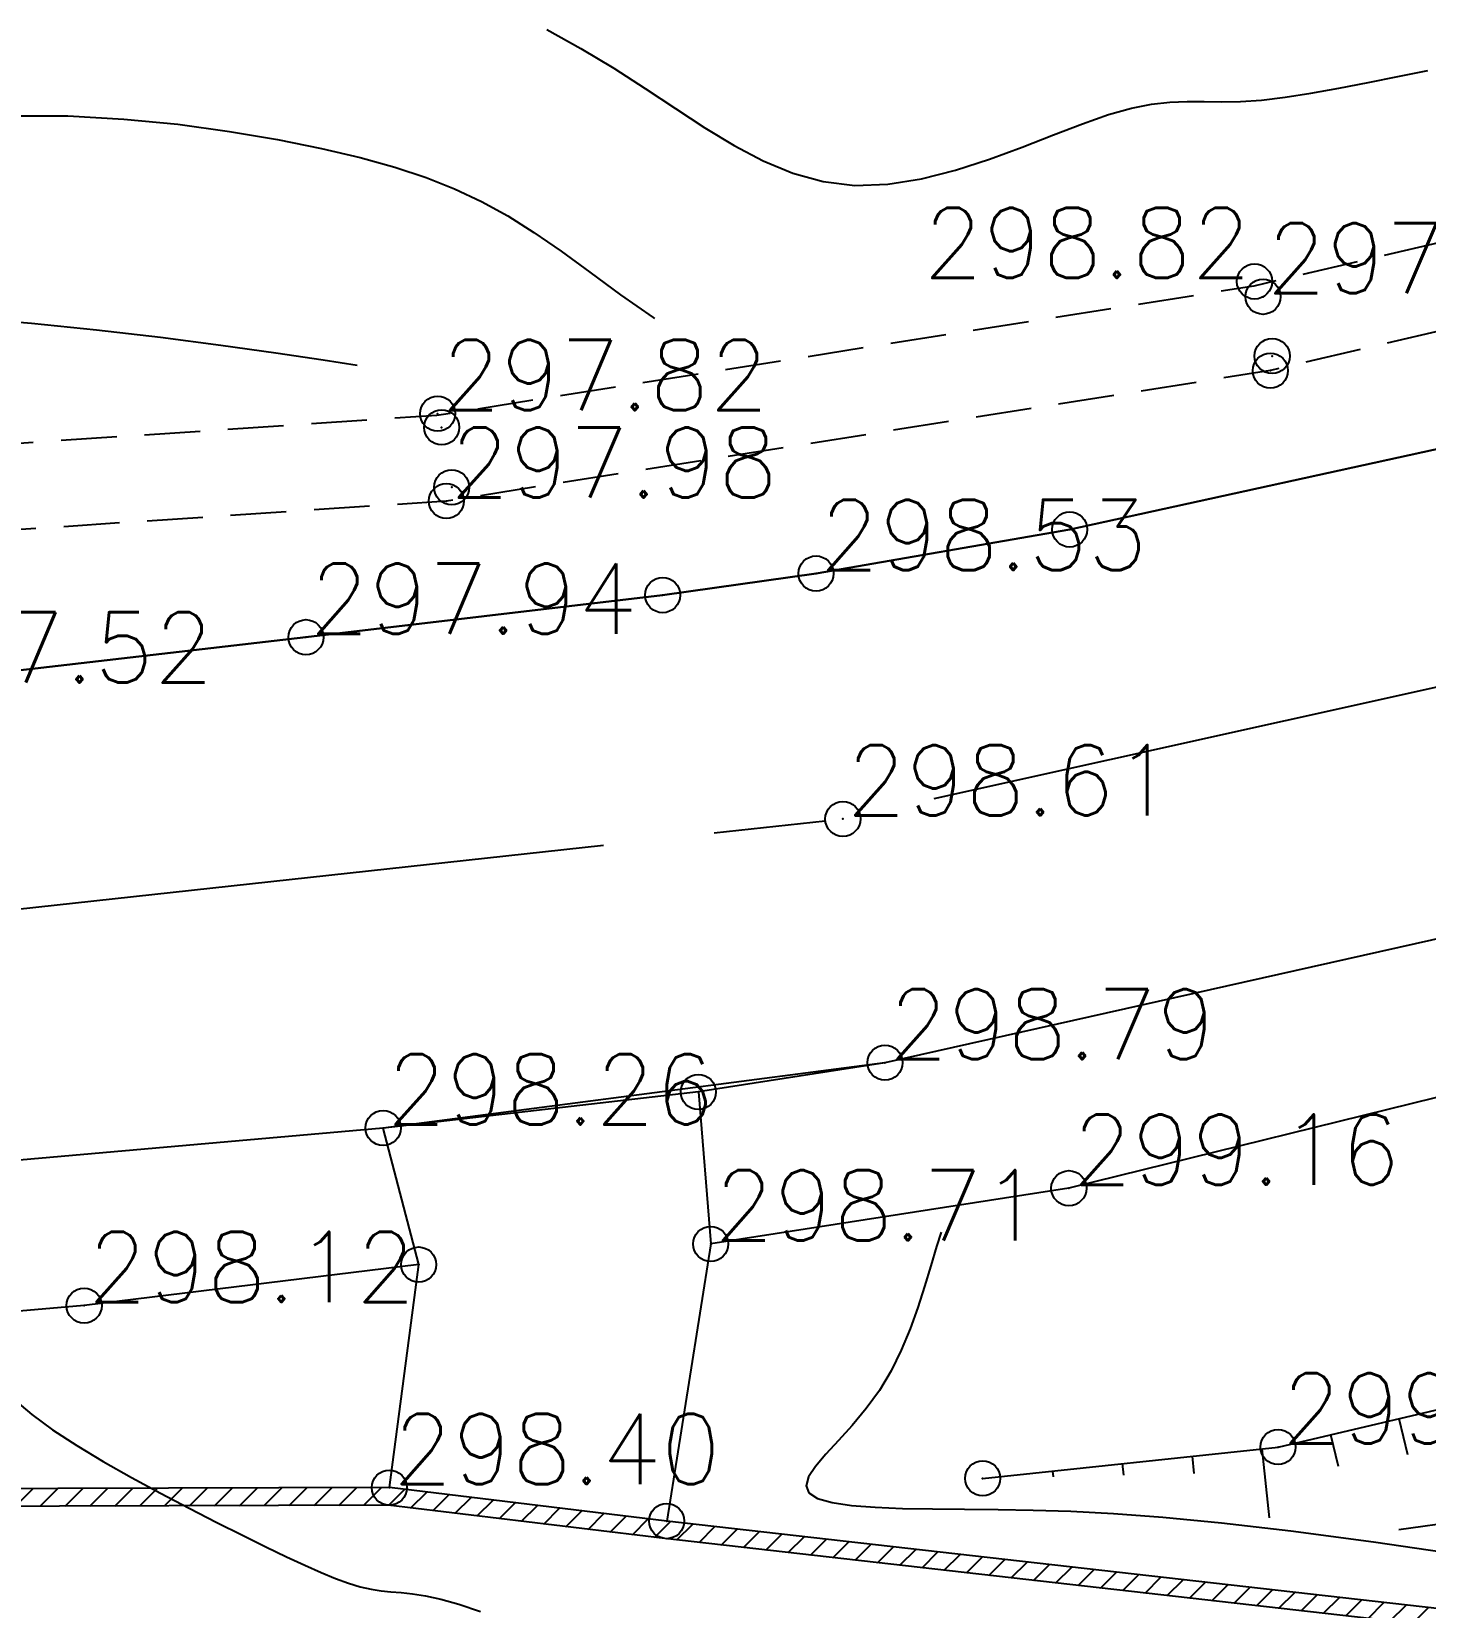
# Model space of a CAD drawing. Header units: millimetres. Extents: x 524954 to 526204, y 9523489 to 9524010.
# Drawn here: x 525905.57 to 525925.42, y 9523788.55 to 9523810.98 of the extents above; entities that cross this region are included whole.
import ezdxf
from ezdxf.enums import TextEntityAlignment as Align

# ---------------------------------------------------------------- set-up
doc = ezdxf.new("R2010")
doc.units = ezdxf.units.MM
doc.header["$PDMODE"] = 32
doc.header["$PDSIZE"] = 0.5
doc.linetypes.add('AXES2', pattern=[28.575, 19.05, -3.175, 3.175, -3.175])
doc.linetypes.add('CACHE2', pattern=[4.7625, 3.175, -1.5875])
for name, color, linetype in [('Axe_Route_Existante', 1, 'AXES2'), ('Bas_Talus', 40, 'CACHE2'), ('Bord_Route_Existante', 6, 'Continuous'), ('Caniveau', 5, 'CACHE2'), ('Cloture', 7, 'Continuous'), ('CN_01_00', 3, 'Continuous'), ('CN_02_00', 4, 'Continuous'), ('CN_10_00', 1, 'Continuous'), ('Haut_Talus', 30, 'Continuous'), ('Murs', 1, 'Continuous'), ('Talus', 2, 'Continuous'), ('TopoAlt', 3, 'Continuous'), ('TOPOJIS', 7, 'Continuous')]:
    doc.layers.add(name, color=color, linetype=linetype)
doc.layers.add('Bord_Route_Existante_POLY3D', color=6, linetype='Continuous', plot=False)
doc.layers.add('Trottoir', color=7, linetype='Continuous', true_color=0xff6666)
doc.styles.add('Simplex 1.0', font='Simplex.shx', dxfattribs={"width": 0.99, "height": 1})

# ---------------------------------------------------------------- blocks, each defined once
blk = doc.blocks.new('TCPOINT M')
at = {"color": 0}
blk.add_point((0, 0), dxfattribs=at)
at = {"layer": 'TopoAlt', "style": 'Simplex 1.0', "width": 0.99}
blk.add_attdef('ALT', (0.15, 0.15), '', height=1, dxfattribs=at)

msp = doc.modelspace()

# ---------------------------------------------------------------- hatches: boundary and pattern name
at = {"layer": 'Murs'}
h = msp.add_hatch(dxfattribs=at)
h.set_pattern_fill('_U', color=256, scale=0.25, angle=45, style=0, pattern_type=0)
h.set_pattern_definition([(45, (0, 0), (-0.1767766952966, 0.1767766952966), [])])
h.paths.add_polyline_path([(525943.497, 9523786.499), (525914.617, 9523789.775), (525910.667, 9523790.252), (525885.48, 9523790.176), (525881.837, 9523774.452), (525882.08, 9523774.395), (525885.678, 9523789.927), (525910.652, 9523790.001), (525914.588, 9523789.526), (525943.468, 9523786.25)])

# ---------------------------------------------------------------- linework, layer by layer
at = {"layer": 'Axe_Route_Existante', "ltscale": 0.5, "flags": 128}
msp.add_lwpolyline([(525586.699, 9523773.004), (525594.438, 9523777.106), (525618.223, 9523789.407), (525625.013, 9523793.73), (525631.595, 9523797.596), (525637.632, 9523800.898), (525652.791, 9523807.42), (525669.106, 9523811.823), (525685.979, 9523814.884), (525693.088, 9523815.654), (525707.454, 9523816.694), (525717.039, 9523816.84), (525725.297, 9523816.644), (525729.698, 9523816.378), (525741.406, 9523815.177), (525741.84, 9523815.117), (525749.699, 9523813.877), (525775.145, 9523809.302), (525803.422, 9523804.201), (525817.048, 9523801.682), (525827.851, 9523799.771), (525839.056, 9523798.429), (525854.65, 9523797.376), (525870.172, 9523796.814), (525884.208, 9523797.02), (525899.003, 9523797.789), (525917.125, 9523799.773), (525932.341, 9523803.156), (525937.747, 9523804.809), (525941.803, 9523806.256), (525947.141, 9523808.768), (525964.848, 9523819.198), (525980.541, 9523832.453), (525991.817, 9523846.401), (526001.896, 9523863.645), (526032.968, 9523917.472), (526051.53, 9523951.634), (526076.259, 9523995.188)], dxfattribs=at)
at = {"layer": 'Bas_Talus', "flags": 128}
msp.add_lwpolyline([(525942.443, 9523790.235), (525939.411, 9523790.403), (525931.13, 9523790.479), (525924.728, 9523789.609)], dxfattribs=at)
at = {"layer": 'Bord_Route_Existante', "flags": 128}
for points in [[(526005.046, 9523861.929), (525996.6, 9523847.299), (525994.689, 9523844.347), (525983.277, 9523830.232), (525967.105, 9523816.393), (525948.42, 9523805.544), (525945.886, 9523804.22), (525940.911, 9523802.137), (525933.059, 9523799.742), (525917.724, 9523796.301), (525910.579, 9523795.372), (525899.19, 9523794.37), (525884.152, 9523793.467), (525869.882, 9523793.206)], [(525875.063, 9523800.284), (525883.995, 9523800.513), (525886.131, 9523800.645), (525898.814, 9523801.282), (525903.445, 9523801.665), (525909.479, 9523802.36), (525914.558, 9523802.959), (525916.743, 9523803.267), (525920.356, 9523803.894), (525926.379, 9523805.213), (525931.338, 9523806.479), (525932.816, 9523806.972), (525940.502, 9523809.723), (525945.585, 9523811.907), (525947.852, 9523813.075), (525955.344, 9523817.205), (525961.799, 9523821.209), (525962.781, 9523821.94), (525970.648, 9523827.982), (525977.621, 9523834.354)], [(525910.667, 9523790.252), (525911.085, 9523793.428), (525910.579, 9523795.372)]]:
    msp.add_lwpolyline(points, dxfattribs=at)
at = {"layer": 'Bord_Route_Existante', "elevation": 298.64, "flags": 128}
msp.add_lwpolyline([(525915.068, 9523795.885), (525915.243, 9523793.722), (525914.617, 9523789.775)], dxfattribs=at)
at = {"layer": 'Bord_Route_Existante_POLY3D'}
for points in [[(526013.385, 9523876.804, 307.75), (526006.191, 9523863.842, 306.89), (526005.046, 9523861.929, 306.73), (525996.6, 9523847.299, 305.51), (525994.689, 9523844.347, 305.26), (525983.277, 9523830.232, 304.05), (525967.105, 9523816.393, 302.57), (525948.42, 9523805.544, 301.06), (525945.886, 9523804.22, 300.87), (525940.911, 9523802.137, 300.45), (525933.059, 9523799.742, 299.83), (525917.724, 9523796.301, 298.79), (525915.068, 9523795.885, 298.64), (525910.579, 9523795.372, 298.26), (525899.19, 9523794.37, 297.34), (525884.152, 9523793.467, 296.28), (525869.882, 9523793.206, 295.29)], [(525955.344, 9523817.205, 301.72), (525947.852, 9523813.075, 301.05), (525945.585, 9523811.907, 300.84), (525940.502, 9523809.723, 300.42), (525932.816, 9523806.972, 299.78), (525931.338, 9523806.479, 299.68), (525926.379, 9523805.213, 299.29), (525920.356, 9523803.894, 298.8), (525916.743, 9523803.267, 298.53), (525914.558, 9523802.959, 298.36), (525909.479, 9523802.36, 297.94), (525903.445, 9523801.665, 297.52), (525898.814, 9523801.282, 297.15), (525897.369, 9523801.28, 297.05), (525891.451, 9523800.888, 296.63), (525886.131, 9523800.645, 296.24), (525883.995, 9523800.513, 296.09), (525881.044, 9523800.455, 295.89), (525875.063, 9523800.284, 295.44)], [(525915.068, 9523795.885, 298.64), (525915.243, 9523793.722, 298.71), (525914.617, 9523789.775, 298.96)], [(525910.667, 9523790.252, 298.4), (525911.085, 9523793.428, 298.46), (525910.579, 9523795.372, 298.26)]]:
    msp.add_polyline3d(points, dxfattribs=at)
at = {"layer": 'Caniveau', "ltscale": 0.25, "elevation": 307.27, "flags": 128}
for points in [[(526001.693, 9523876.706), (525992.67, 9523862.583), (525988.317, 9523856.056), (525986.483, 9523853.58), (525979.846, 9523844.667), (525972.556, 9523835.757), (525965.764, 9523828.474), (525959.142, 9523822.599), (525952.525, 9523818.152), (525945.24, 9523814.478), (525937.422, 9523811.365), (525929.415, 9523808.87), (525922.977, 9523807.359), (525911.343, 9523805.517), (525900.219, 9523804.772), (525883.548, 9523804.534), (525871.514, 9523804.226), (525863.676, 9523804.152), (525858.551, 9523804.354), (525852.271, 9523804.619), (525845.799, 9523805.015), (525839.474, 9523805.458), (525832.921, 9523806.263), (525825.213, 9523807.529), (525818.468, 9523808.739), (525811.153, 9523810.025), (525805.831, 9523810.986), (525799.485, 9523812), (525787.157, 9523814.173), (525774.027, 9523816.47), (525761.815, 9523818.599), (525751.77, 9523820.346), (525742.028, 9523821.356), (525725.747, 9523822.327), (525717.412, 9523822.531), (525706.745, 9523822.088), (525692.923, 9523821.483), (525685.51, 9523820.415), (525667.69, 9523817.467), (525650.531, 9523812.577), (525633.827, 9523805.677), (525628.951, 9523803.575)], [(526002.725, 9523876.046), (525993.696, 9523861.913), (525989.319, 9523855.351), (525987.467, 9523852.849), (525980.812, 9523843.913), (525973.479, 9523834.951), (525966.621, 9523827.596), (525959.894, 9523821.628), (525953.145, 9523817.092), (525945.744, 9523813.359), (525937.832, 9523810.209), (525929.738, 9523807.687), (525923.213, 9523806.156), (525911.48, 9523804.298), (525900.269, 9523803.548), (525883.572, 9523803.309), (525871.536, 9523803.001), (525863.657, 9523802.926), (525858.501, 9523803.129), (525852.208, 9523803.396), (525845.719, 9523803.793), (525839.356, 9523804.238), (525832.747, 9523805.05), (525825.006, 9523806.322), (525818.254, 9523807.532), (525810.938, 9523808.819), (525805.625, 9523809.779), (525799.282, 9523810.792), (525786.945, 9523812.967), (525773.816, 9523815.263), (525761.605, 9523817.392), (525751.602, 9523819.132), (525741.928, 9523820.134), (525725.695, 9523821.102), (525717.422, 9523821.306), (525706.806, 9523820.864), (525693.255, 9523820.056), (525685.68, 9523819.201), (525667.959, 9523816.269), (525650.934, 9523811.417), (525634.345, 9523804.565), (525630.007, 9523801.744)]]:
    msp.add_lwpolyline(points, dxfattribs=at)
at = {"layer": 'Cloture', "flags": 128}
for points in [[(525943.497, 9523786.499), (525914.617, 9523789.775), (525910.667, 9523790.252), (525885.48, 9523790.176), (525881.837, 9523774.452)], [(525943.468, 9523786.25), (525914.588, 9523789.526), (525910.652, 9523790.001), (525885.678, 9523789.927), (525882.08, 9523774.395)]]:
    msp.add_lwpolyline(points, dxfattribs=at)
at = {"layer": 'CN_01_00', "elevation": 299, "flags": 128}
for points in [[(525905.279, 9523809.785), (525906.087, 9523809.782), (525906.884, 9523809.738), (525907.655, 9523809.663), (525908.39, 9523809.562), (525909.075, 9523809.445), (525909.699, 9523809.318), (525910.253, 9523809.188), (525910.746, 9523809.052), (525911.19, 9523808.905), (525911.597, 9523808.744), (525911.981, 9523808.563), (525912.352, 9523808.358), (525912.725, 9523808.124), (525913.112, 9523807.858), (525913.522, 9523807.557), (525913.959, 9523807.236), (525914.423, 9523806.912), (525914.445, 9523806.898)], [(525918.525, 9523793.887), (525918.46, 9523793.684), (525918.377, 9523793.408), (525918.288, 9523793.117), (525918.191, 9523792.815), (525918.081, 9523792.511), (525917.955, 9523792.209), (525917.811, 9523791.915), (525917.645, 9523791.636), (525917.456, 9523791.377), (525917.257, 9523791.138), (525917.061, 9523790.922), (525916.882, 9523790.727), (525916.737, 9523790.554), (525916.638, 9523790.405), (525916.601, 9523790.279), (525916.64, 9523790.176), (525916.765, 9523790.097), (525916.971, 9523790.039), (525917.247, 9523789.998), (525917.584, 9523789.972), (525917.972, 9523789.956), (525918.4, 9523789.948), (525918.858, 9523789.943), (525919.338, 9523789.939), (525919.835, 9523789.933), (525920.371, 9523789.916), (525920.978, 9523789.885), (525921.683, 9523789.832), (525922.516, 9523789.751), (525923.506, 9523789.635), (525924.683, 9523789.478), (525926.076, 9523789.275)]]:
    msp.add_lwpolyline(points, dxfattribs=at)
at = {"layer": 'CN_02_00', "elevation": 298, "flags": 128}
for points in [[(525904.659, 9523806.906), (525905.572, 9523806.832), (525906.499, 9523806.738), (525907.408, 9523806.631), (525908.269, 9523806.519), (525909.051, 9523806.409), (525909.723, 9523806.31), (525910.211, 9523806.235)], [(525905.333, 9523791.496), (525905.574, 9523791.292), (525905.871, 9523791.076), (525906.215, 9523790.852), (525906.594, 9523790.624), (525906.996, 9523790.396), (525907.408, 9523790.172), (525907.817, 9523789.958), (525908.211, 9523789.756), (525908.578, 9523789.573), (525908.907, 9523789.41), (525909.201, 9523789.268), (525909.462, 9523789.146), (525909.694, 9523789.044), (525909.9, 9523788.959), (525910.086, 9523788.892), (525910.253, 9523788.841), (525910.406, 9523788.805), (525910.549, 9523788.784), (525910.69, 9523788.77), (525910.837, 9523788.757), (525910.999, 9523788.74), (525911.184, 9523788.711), (525911.401, 9523788.664), (525911.658, 9523788.592), (525911.963, 9523788.489)]]:
    msp.add_lwpolyline(points, dxfattribs=at)
at = {"layer": 'CN_10_00', "elevation": 300, "flags": 128}
msp.add_lwpolyline([(525912.908, 9523811.013), (525913.395, 9523810.743), (525913.862, 9523810.463), (525914.309, 9523810.175), (525914.74, 9523809.888), (525915.16, 9523809.613), (525915.576, 9523809.361), (525915.991, 9523809.142), (525916.413, 9523808.967), (525916.845, 9523808.847), (525917.294, 9523808.792), (525917.763, 9523808.809), (525918.245, 9523808.887), (525918.73, 9523809.011), (525919.211, 9523809.167), (525919.678, 9523809.338), (525920.123, 9523809.511), (525920.535, 9523809.67), (525920.907, 9523809.801), (525921.233, 9523809.892), (525921.521, 9523809.948), (525921.781, 9523809.976), (525922.027, 9523809.987), (525922.268, 9523809.987), (525922.518, 9523809.984), (525922.786, 9523809.989), (525923.084, 9523810.008), (525923.421, 9523810.047), (525923.791, 9523810.106), (525924.188, 9523810.178), (525924.603, 9523810.259), (525925.027, 9523810.344), (525925.454, 9523810.43)], dxfattribs=at)
at = {"layer": 'Haut_Talus', "flags": 128}
msp.add_lwpolyline([(525919.115, 9523790.383), (525923.322, 9523790.83), (525929.126, 9523792.194), (525942.721, 9523796.49)], dxfattribs=at)
at = {"layer": 'Talus'}
for p, q in [((525925.044, 9523791.234), (525925.164, 9523790.723)), ((525923.092, 9523790.805), (525923.197, 9523789.82)), ((525924.071, 9523791.006), (525924.176, 9523790.556)), ((525921.103, 9523790.594), (525921.121, 9523790.43)), ((525922.098, 9523790.7), (525922.124, 9523790.453)), ((525920.109, 9523790.488), (525920.118, 9523790.406))]:
    msp.add_line(p, q, dxfattribs=at)
at = {"layer": 'Trottoir', "flags": 128}
for points in [[(525911.085, 9523793.428), (525906.321, 9523792.844), (525900.494, 9523792.338), (525894.562, 9523791.839), (525886.49, 9523791.502), (525879.099, 9523791.58), (525875.256, 9523791.35), (525868.808, 9523790.83), (525860.84, 9523791.337), (525853.905, 9523791.734), (525845.09, 9523792.412), (525837.656, 9523793.061), (525829.276, 9523794.015), (525822.525, 9523794.821), (525807.052, 9523797.465), (525798.435, 9523799.091), (525795.981, 9523799.369), (525792.097, 9523800.022), (525791.124, 9523800.454), (525783.535, 9523802.027), (525773.703, 9523803.861), (525752.466, 9523807.128)], [(525940.953, 9523800.08), (525937.774, 9523799.179), (525931.921, 9523797.299), (525929.015, 9523796.549), (525926.27, 9523795.978), (525920.343, 9523794.515), (525915.243, 9523793.722)]]:
    msp.add_lwpolyline(points, dxfattribs=at)

# ---------------------------------------------------------------- block references
at = {"layer": 'TOPOJIS'}
ref = msp.add_blockref('TCPOINT M', (525922.987, 9523807.425, 298.82), dxfattribs=at)
ref.add_attrib('ALT', '298.82', dxfattribs={"layer": 'TopoAlt', "height": 1, "style": 'Simplex 1.0', "width": 0.99}).set_placement((525922.937, 9523807.475, 298.82), align=Align.RIGHT)
ref = msp.add_blockref('TCPOINT M', (525923.108, 9523807.207, 297.94), dxfattribs=at)
ref.add_attrib('ALT', '297.94', (525923.158, 9523807.257, 297.94), dxfattribs={"layer": 'TopoAlt', "height": 1, "style": 'Simplex 1.0', "width": 0.99})
ref = msp.add_blockref('TCPOINT M', (525911.354, 9523805.542, 297.82), dxfattribs=at)
ref.add_attrib('ALT', '297.82', (525911.404, 9523805.592, 297.82), dxfattribs={"layer": 'TopoAlt', "height": 1, "style": 'Simplex 1.0', "width": 0.99})
for p in [(525923.238, 9523806.363, 297.95), (525923.213, 9523806.156, 298.8), (525911.412, 9523805.348, 296.96), (525911.555, 9523804.495, 296.97), (525920.356, 9523803.894, 298.8), (525914.558, 9523802.959, 298.36), (525915.068, 9523795.885, 298.64), (525911.085, 9523793.428, 298.46), (525919.115, 9523790.383, 299.13), (525914.617, 9523789.775, 298.96)]:
    msp.add_blockref('TCPOINT M', p, dxfattribs=at)
ref = msp.add_blockref('TCPOINT M', (525911.48, 9523804.298, 297.98), dxfattribs=at)
ref.add_attrib('ALT', '297.98', (525911.53, 9523804.348, 297.98), dxfattribs={"layer": 'TopoAlt', "height": 1, "style": 'Simplex 1.0', "width": 0.99})
ref = msp.add_blockref('TCPOINT M', (525916.743, 9523803.267, 298.53), dxfattribs=at)
ref.add_attrib('ALT', '298.53', (525916.793, 9523803.317, 298.53), dxfattribs={"layer": 'TopoAlt', "height": 1, "style": 'Simplex 1.0', "width": 0.99})
ref = msp.add_blockref('TCPOINT M', (525909.479, 9523802.36, 297.94), dxfattribs=at)
ref.add_attrib('ALT', '297.94', (525909.529, 9523802.41, 297.94), dxfattribs={"layer": 'TopoAlt', "height": 1, "style": 'Simplex 1.0', "width": 0.99})
ref = msp.add_blockref('TCPOINT M', (525903.445, 9523801.665, 297.52), dxfattribs=at)
ref.add_attrib('ALT', '297.52', (525903.495, 9523801.715, 297.52), dxfattribs={"layer": 'TopoAlt', "height": 1, "style": 'Simplex 1.0', "width": 0.99})
ref = msp.add_blockref('TCPOINT M', (525917.125, 9523799.773, 298.61), dxfattribs=at)
ref.add_attrib('ALT', '298.61', (525917.175, 9523799.823, 298.61), dxfattribs={"layer": 'TopoAlt', "height": 1, "style": 'Simplex 1.0', "width": 0.99})
ref = msp.add_blockref('TCPOINT M', (525917.724, 9523796.301, 298.79), dxfattribs=at)
ref.add_attrib('ALT', '298.79', (525917.774, 9523796.351, 298.79), dxfattribs={"layer": 'TopoAlt', "height": 1, "style": 'Simplex 1.0', "width": 0.99})
ref = msp.add_blockref('TCPOINT M', (525910.579, 9523795.372, 298.26), dxfattribs=at)
ref.add_attrib('ALT', '298.26', (525910.629, 9523795.422, 298.26), dxfattribs={"layer": 'TopoAlt', "height": 1, "style": 'Simplex 1.0', "width": 0.99})
ref = msp.add_blockref('TCPOINT M', (525920.343, 9523794.515, 299.16), dxfattribs=at)
ref.add_attrib('ALT', '299.16', (525920.393, 9523794.565, 299.16), dxfattribs={"layer": 'TopoAlt', "height": 1, "style": 'Simplex 1.0', "width": 0.99})
ref = msp.add_blockref('TCPOINT M', (525915.243, 9523793.722, 298.71), dxfattribs=at)
ref.add_attrib('ALT', '298.71', (525915.293, 9523793.772, 298.71), dxfattribs={"layer": 'TopoAlt', "height": 1, "style": 'Simplex 1.0', "width": 0.99})
ref = msp.add_blockref('TCPOINT M', (525906.321, 9523792.844, 298.12), dxfattribs=at)
ref.add_attrib('ALT', '298.12', (525906.371, 9523792.894, 298.12), dxfattribs={"layer": 'TopoAlt', "height": 1, "style": 'Simplex 1.0', "width": 0.99})
ref = msp.add_blockref('TCPOINT M', (525923.322, 9523790.83, 299.31), dxfattribs=at)
ref.add_attrib('ALT', '299.31', (525923.372, 9523790.88, 299.31), dxfattribs={"layer": 'TopoAlt', "height": 1, "style": 'Simplex 1.0', "width": 0.99})
ref = msp.add_blockref('TCPOINT M', (525910.667, 9523790.252, 298.4), dxfattribs=at)
ref.add_attrib('ALT', '298.40', (525910.717, 9523790.302, 298.4), dxfattribs={"layer": 'TopoAlt', "height": 1, "style": 'Simplex 1.0', "width": 0.99})

doc.saveas('drawing.dxf')
